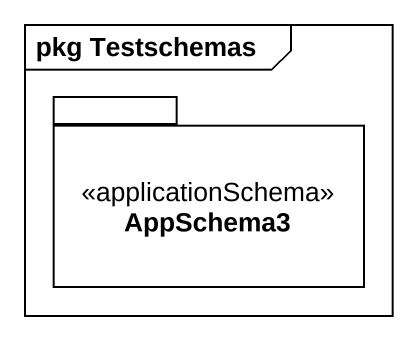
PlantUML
@startuml
mainframe pkg Testschemas
package AppSchema3 <<applicationSchema>> {
}
@enduml
